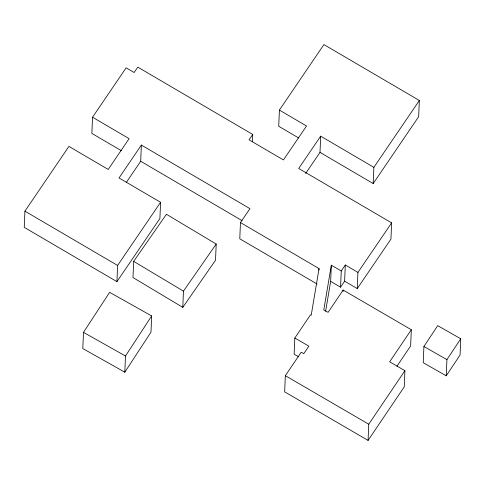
<?xml version="1.0" encoding="UTF-8"?>
<svg xmlns="http://www.w3.org/2000/svg" width="485" height="485" viewBox="0 0 485 485"><rect width="100%" height="100%" fill="white"/><g stroke="black" fill="none" stroke-linecap="round" stroke-linejoin="round"><path stroke-width="0.73" d="M252.43 141.826L252.74 134.466L137.807 67.148L134.133 72.507L126.13 67.821L92.544 117.218L129.113 138.643L108.21 169.435L68.925 146.422L24.929 211.163L24.25 227.362L116.927 281.646L159.904 218.492L160.583 202.293L119.019 177.971L141.371 145.07L249.945 208.647L240.457 222.579L239.778 238.778L317.069 284.022M83.493 332.358L82.814 348.557L124.809 372.195L150.987 332.158L151.666 315.959L109.628 292.328L83.493 332.358L125.488 355.996L124.809 372.195M92.544 117.218L91.865 133.417L121.25 150.629M116.927 281.646L117.606 265.447L160.583 202.293M133.666 261.354L132.987 277.553L182.79 307.351L215.522 260.245L216.201 244.046L166.428 214.267L133.666 261.354L183.463 291.152L182.79 307.351M126.355 182.372L140.692 161.269L141.371 145.07M373.195 183.554L373.874 167.355L320.682 136.17L320.003 152.369L373.195 183.554L418.658 116.679L419.337 100.48L323.919 44.584L279.402 110.071L278.723 126.27L298.748 138.025M240.457 222.579L319.045 268.587L311.231 315.141L310.564 314.753L294.819 338.027L308.872 346.169L303.768 353.686L301.227 352.207L285.338 375.669L284.659 391.862L368.073 440.416L404.241 386.878L404.92 370.685L389.667 361.81L411.316 329.733L343.15 290.054L328.103 312.334L323.78 309.988L331.334 265.18L341.246 270.969L340.567 287.168L330.655 281.373L331.334 265.18M294.819 338.027L294.14 354.226L298.614 356.814M318.984 270.054L319.045 268.587M343.089 291.527L343.15 290.054M344.623 281.173L345.302 264.98L357.936 272.406L357.257 288.605L344.623 281.173L340.567 287.168M368.073 440.416L368.752 424.217L404.92 370.685M320.682 136.17L298.693 168.465L391.625 222.876L390.946 239.075L357.257 288.605M411.316 329.733L410.637 345.932L396.9 366.284M423.908 346.502L423.229 362.701L446.242 375.82L460.071 354.996L460.75 338.797L437.725 325.629L423.908 346.502L446.921 359.621L446.242 375.82M325.617 311.249L330.655 281.373M125.488 355.996L151.666 315.959M446.921 359.621L460.75 338.797M341.246 270.969L345.302 264.98M305.623 173.484L320.003 152.369M373.874 167.355L419.337 100.48M357.936 272.406L391.625 222.876M252.74 134.466L249.066 139.825L283.434 159.947L306.526 126.003L279.402 110.071M183.463 291.152L216.201 244.046M285.338 375.669L368.752 424.217M140.692 161.269L242.112 220.657M24.929 211.163L117.606 265.447"/></g></svg>
